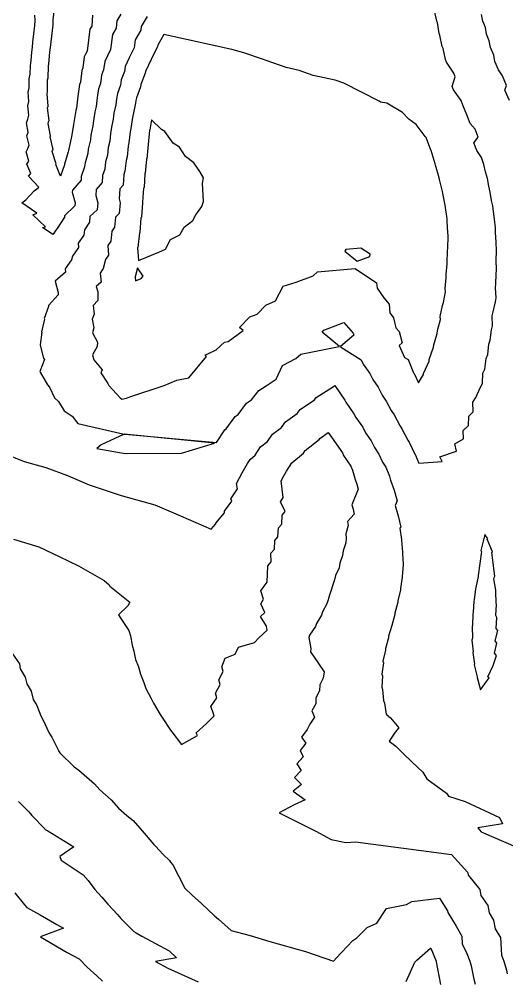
# Model space of a CAD drawing. Header units: metres. Extents: x 706349 to 713144, y 2649082 to 2655455.
# Drawn here: x 711116.5 to 711217.5, y 2652164.9 to 2652363.9 of the extents above; entities that cross this region are included whole.
import ezdxf

# ---------------------------------------------------------------- set-up
doc = ezdxf.new("R2010")
doc.units = ezdxf.units.M
doc.layers.add('C-TOPO-MAJR', color=9, linetype='Continuous')
doc.layers.add('C-TOPO-MINR', color=8, linetype='Continuous')

msp = doc.modelspace()

# ---------------------------------------------------------------- linework, layer by layer
at = {"layer": 'C-TOPO-MAJR', "color": 9, "linetype": 'Continuous', "lineweight": -3, "elevation": -30, "flags": 128}
for points in [[(711137.56, 2652364.98), (711136.71, 2652363.6), (711136.58, 2652362.11), (711135.83, 2652360.8), (711135.43, 2652357.68), (711134.77, 2652356.36), (711134.2, 2652355.17), (711133.98, 2652353.49), (711133.53, 2652352.35), (711133.32, 2652350.62), (711132.9, 2652349.51), (711132.66, 2652347.72), (711132.43, 2652345.86), (711132.17, 2652344.78), (711131.88, 2652342.89), (711131.71, 2652341.85), (711131.36, 2652339.94), (711131.25, 2652338.96), (711130.8, 2652337.03), (711130.72, 2652336.12), (711130.13, 2652334.16), (711130.04, 2652333.34), (711129.35, 2652331.34), (711129.31, 2652330.63), (711127.53, 2652328.55), (711127.49, 2652328.1), (711128.09, 2652325.88), (711128.04, 2652325.27), (711125.87, 2652323.22), (711125.85, 2652322.91), (711124.32, 2652320.61), (711124.3, 2652320.5), (711123.44, 2652319.31), (711121.32, 2652320.78), (711121.92, 2652320.93), (711119.33, 2652323.41), (711120.16, 2652323.77), (711117, 2652325.9), (711117.89, 2652326.52), (711119.56, 2652328.36), (711120.14, 2652328.81), (711120.57, 2652329.18), (711118.41, 2652331.41), (711118.87, 2652331.98), (711118.1, 2652333.92), (711118.5, 2652334.57), (711117.9, 2652336.47), (711118.25, 2652337.18), (711118.55, 2652337.86), (711118.1, 2652339.8), (711118.37, 2652340.55), (711118.01, 2652342.47), (711118.26, 2652343.26), (711118.51, 2652344.08), (711118.28, 2652346.02), (711118.49, 2652346.89), (711118.35, 2652348.81), (711118.55, 2652349.74), (711118.55, 2652351.58), (711118.73, 2652352.55), (711118.81, 2652354.35), (711118.95, 2652355.35), (711119.12, 2652357.11), (711119.22, 2652358.13), (711119.3, 2652359.18), (711119.74, 2652362.62), (711119.77, 2652363.67), (711119.74, 2652364.79)], [(711218.03, 2652347.13), (711217.09, 2652349.25), (711217.41, 2652350.23), (711216.61, 2652352.23), (711215.8, 2652353.45), (711215.05, 2652355.19), (711214.8, 2652356.5), (711214.14, 2652358.07), (711213.85, 2652359.46), (711213.3, 2652360.87), (711213.06, 2652362.26), (711212.56, 2652363.52), (711212.25, 2652364.92)], [(711112.57, 2652274.32), (711117.5, 2652272.33), (711121.98, 2652271.04), (711126.5, 2652269.38), (711130.99, 2652267.45), (711137.58, 2652265.26), (711144.57, 2652263.31), (711149.89, 2652261.08), (711156.27, 2652258.26), (711157.21, 2652259.4), (711157.22, 2652259.5), (711159, 2652261.7), (711159.02, 2652262), (711160.55, 2652264.1), (711160.31, 2652264.58), (711161.68, 2652266.65), (711161.53, 2652267.78), (711162.71, 2652269.99), (711163.81, 2652271.92), (711164.33, 2652272.7), (711165.4, 2652273.6), (711166.5, 2652275.34), (711167.96, 2652276.48), (711168.94, 2652277.96), (711170.82, 2652279.38), (711171.67, 2652280.55), (711174.08, 2652282.26), (711174.7, 2652283.09), (711177.65, 2652285.11), (711177.99, 2652285.54), (711181.62, 2652287.86), (711181.87, 2652288.03), (711182, 2652287.86), (711182.01, 2652287.83), (711183.95, 2652285.05), (711184.18, 2652284.61), (711185.84, 2652282.21), (711186.26, 2652281.41), (711187.67, 2652279.39), (711188.25, 2652278.28), (711189.42, 2652276.6), (711190.07, 2652275.19), (711191.02, 2652273.84), (711191.74, 2652272.18), (711192.46, 2652271.1), (711193.18, 2652269.24), (711193.43, 2652268.42), (711194.14, 2652266.38), (711194.8, 2652264.19), (711194.39, 2652263.2), (711195.03, 2652261.08), (711195.53, 2652258.73), (711195.31, 2652258.49), (711195.71, 2652256.17), (711195.67, 2652256.03), (711195.9, 2652253.55), (711195.89, 2652253.19), (711196.02, 2652251.01), (711196, 2652250.9), (711195.84, 2652248.51), (711195.81, 2652248.31), (711195.46, 2652245.99), (711195.45, 2652245.74), (711194.96, 2652243.41), (711194.95, 2652243.13), (711194.31, 2652240.89), (711194.32, 2652240.6), (711193.7, 2652238.34), (711192.99, 2652236.1), (711193.02, 2652235.8), (711192.36, 2652233.53), (711192.4, 2652233.23), (711191.85, 2652230.92), (711191.93, 2652230.6), (711191.62, 2652228.25), (711191.72, 2652227.88), (711191.58, 2652225.53), (711191.72, 2652225.1), (711191.97, 2652222.76), (711192.19, 2652222.22), (711192.54, 2652219.97), (711193.41, 2652219.23), (711195.14, 2652217.11), (711194.39, 2652216.24), (711193.16, 2652214.35), (711194.54, 2652213.36), (711195.8, 2652212.02), (711197.88, 2652209.99), (711200.1, 2652207.91), (711200.95, 2652206.59), (711204.99, 2652203.59), (711205.45, 2652203), (711208.89, 2652201.84), (711216, 2652198.56), (711216.63, 2652197.2), (711211.47, 2652196.39), (711212.19, 2652195.59), (711219.38, 2652192.44)]]:
    msp.add_lwpolyline(points, dxfattribs=at)
at = {"layer": 'C-TOPO-MINR', "color": 8, "linetype": 'Continuous', "lineweight": -3, "flags": 128}
for points, elevation in [([(711143.02, 2652364.53), (711141.72, 2652362.42), (711141.66, 2652361.69), (711140.52, 2652359.68), (711140.3, 2652357.99), (711139.28, 2652355.98), (711138.42, 2652354.16), (711138.28, 2652353.14), (711137.6, 2652351.38), (711137.47, 2652350.29), (711136.83, 2652348.59), (711136.67, 2652347.42), (711136.52, 2652346.21), (711136.12, 2652344.5), (711135.93, 2652343.24), (711135.64, 2652341.57), (711135.41, 2652340.29), (711135.23, 2652338.65), (711134.92, 2652337.34), (711134.78, 2652335.77), (711134.39, 2652334.43), (711134.21, 2652332.91), (711133.74, 2652331.54), (711133.66, 2652330.11), (711132.44, 2652328.69), (711132.34, 2652327.4), (711132.75, 2652325.89), (711132.62, 2652324.48), (711131.15, 2652323.09), (711131.05, 2652321.87), (711130.01, 2652320.31), (711129.89, 2652319.22), (711128.7, 2652317.58), (711128.77, 2652316.62), (711127.5, 2652314.86), (711127.31, 2652314.1), (711126.03, 2652312.2), (711126.11, 2652311.55), (711123.91, 2652309.68), (711124.54, 2652307.32), (711124.55, 2652306.85), (711122.55, 2652304.61), (711122.57, 2652304.4), (711121.68, 2652301.91), (711121.7, 2652301.79), (711121.11, 2652299.2), (711121.15, 2652299.12), (711120.85, 2652296.48), (711120.81, 2652296.41), (711121.51, 2652293.71), (711121.72, 2652293.46), (711120.73, 2652290.98), (711120.83, 2652290.82), (711122.35, 2652288.2), (711122.77, 2652287.74), (711123.77, 2652285.47), (711124.64, 2652284.75), (711125.78, 2652282.79), (711127.47, 2652281.7), (711128.62, 2652280.19), (711138.26, 2652277.99), (711138.42, 2652277.99), (711157.33, 2652276.22), (711159.09, 2652278.88), (711159.37, 2652279.09), (711161.21, 2652281.63), (711161.86, 2652282.08), (711163.55, 2652284.37), (711164.61, 2652285.09), (711166.13, 2652287.01), (711167.68, 2652288), (711169.69, 2652289.35), (711171.06, 2652292.22), (711173.82, 2652293.65), (711174.81, 2652294.57), (711182.8, 2652296.12), (711182.82, 2652296.13), (711179.22, 2652299.08), (711179.63, 2652299.51), (711183.74, 2652301.09), (711185.66, 2652298.92), (711185.78, 2652298.46), (711183.03, 2652296.11), (711183.04, 2652296.1), (711187.35, 2652293.38), (711187.73, 2652292.47), (711189.12, 2652290.57), (711189.73, 2652289.27), (711190.84, 2652287.71), (711191.65, 2652286.07), (711192.52, 2652284.83), (711193.53, 2652282.88), (711194.18, 2652281.95), (711195.33, 2652279.75), (711195.78, 2652279.1), (711197.02, 2652276.71), (711197.28, 2652276.34), (711198.49, 2652273.72), (711198.58, 2652273.59), (711199.29, 2652271.96), (711204.08, 2652272.32), (711203.6, 2652273.31), (711207.05, 2652274.42), (711206.71, 2652275.96), (711208.53, 2652276.99), (711208.45, 2652278.76), (711209.59, 2652279.75), (711209.67, 2652281.68), (711210.52, 2652282.63), (711210.47, 2652284.62), (711211.11, 2652285.59), (711211.99, 2652287.6), (711212.47, 2652288.44), (711212.53, 2652290.6), (711212.92, 2652291.46), (711213.24, 2652293.63), (711213.54, 2652294.5), (711213.8, 2652296.61), (711214.06, 2652297.46), (711214.32, 2652299.57), (711214.53, 2652300.4), (711214.5, 2652302.49), (711214.68, 2652303.35), (711215.18, 2652305.4), (711215.33, 2652306.22), (711215.17, 2652308.26), (711215.26, 2652309.13), (711215.27, 2652311.14), (711215.34, 2652312.03), (711215.3, 2652314.02), (711215.4, 2652315.88), (711215.31, 2652317.82), (711215.19, 2652319.69), (711215.13, 2652320.69), (711214.97, 2652322.51), (711214.83, 2652323.55), (711214.59, 2652325.29), (711214.36, 2652326.42), (711214.07, 2652328.12), (711213.77, 2652329.35), (711213.48, 2652330.96), (711213.09, 2652332.32), (711212.75, 2652333.83), (711212.28, 2652335.32), (711211.3, 2652336.72), (711210.69, 2652338.35), (711211.57, 2652339.54), (711210.93, 2652341.15), (711209.92, 2652342.35), (711209.19, 2652344.17), (711208.42, 2652346.11), (711208.06, 2652347.08), (711206.48, 2652349.29), (711206.16, 2652350.01), (711206.81, 2652352.01), (711206.51, 2652352.76), (711204.99, 2652355.07), (711204.77, 2652355.59), (711204.33, 2652357.9), (711204.14, 2652358.33), (711203.66, 2652360.65), (711203.52, 2652361), (711203.13, 2652363.24), (711203.01, 2652363.52), (711202.53, 2652365.7)], -32), ([(711131.7, 2652364.77), (711131.5, 2652362.54), (711131.15, 2652361.92), (711130.56, 2652357.36), (711130.25, 2652356.74), (711129.98, 2652356.18), (711129.67, 2652353.85), (711129.46, 2652353.31), (711129.16, 2652350.94), (711128.97, 2652350.44), (711128.65, 2652348.02), (711128.33, 2652345.51), (711128.23, 2652345.06), (711127.83, 2652342.53), (711127.77, 2652342.13), (711127.31, 2652339.6), (711127.28, 2652339.27), (711126.67, 2652336.72), (711126.65, 2652336.48), (711125.88, 2652333.89), (711125.87, 2652333.76), (711125.05, 2652331.4), (711124.08, 2652333.85), (711124.13, 2652333.95), (711123.32, 2652336.57), (711123.41, 2652336.76), (711123.49, 2652336.94), (711122.88, 2652339.55), (711122.97, 2652339.8), (711122.49, 2652342.37), (711122.59, 2652342.68), (711122.68, 2652342.99), (711122.38, 2652345.58), (711122.47, 2652345.95), (711122.28, 2652348.51), (711122.37, 2652348.92), (711122.38, 2652351.39), (711122.46, 2652351.83), (711122.56, 2652354.25), (711122.63, 2652354.72), (711122.85, 2652357.1), (711122.9, 2652357.58), (711122.94, 2652358.07), (711123.54, 2652362.78), (711123.55, 2652363.28), (711123.54, 2652363.81), (711123.82, 2652366.11)], -28), ([(711115.29, 2652256.2), (711120.58, 2652254.63), (711124.75, 2652252.61), (711128.8, 2652250.66), (711134.11, 2652247.68), (711135.13, 2652246.72), (711135.28, 2652246.5), (711139.41, 2652243.14), (711139, 2652242.38), (711137.09, 2652240.51), (711137.54, 2652239.76), (711139.22, 2652237.28), (711139.52, 2652236.19), (711139.87, 2652234.26), (711140.24, 2652232.98), (711140.57, 2652231.26), (711141.19, 2652229.75), (711141.59, 2652228.25), (711142.32, 2652226.51), (711142.75, 2652225.27), (711143.84, 2652223.23), (711144.34, 2652222.26), (711145.72, 2652219.92), (711146.07, 2652219.28), (711147.83, 2652216.65), (711148.1, 2652216.32), (711150.11, 2652213.68), (711153.43, 2652215.57), (711153.15, 2652216.07), (711155.28, 2652218.04), (711156.86, 2652219.62), (711156.52, 2652220.66), (711156.22, 2652221.53), (711157.43, 2652223.35), (711157.16, 2652224.29), (711158.1, 2652226.08), (711157.86, 2652227.04), (711158.72, 2652228.8), (711158.46, 2652229.78), (711159.16, 2652231.54), (711161.24, 2652232.38), (711161.91, 2652233.81), (711165.23, 2652234.84), (711166.1, 2652235.74), (711167.89, 2652237.37), (711167.72, 2652238.18), (711166.48, 2652240.17), (711167.34, 2652241), (711166.54, 2652242.83), (711167.12, 2652243.77), (711166.55, 2652245.5), (711167.24, 2652246.46), (711167.89, 2652247.29), (711167.99, 2652250.68), (711168.72, 2652251.54), (711168.63, 2652253.3), (711169.35, 2652254.13), (711169.42, 2652255.91), (711170.09, 2652256.73), (711170.22, 2652258.54), (711170.87, 2652259.34), (711170.99, 2652261.19), (711171.56, 2652261.97), (711170.61, 2652263.92), (711171.2, 2652264.82), (711170.75, 2652268.29), (711171.31, 2652269.35), (711171.84, 2652270.28), (711172.99, 2652272), (711175.38, 2652274.01), (711175.72, 2652274.56), (711178.66, 2652276.84), (711178.79, 2652277.04), (711180.52, 2652278.35), (711181.56, 2652276.86), (711181.65, 2652276.67), (711183.47, 2652274.09), (711183.69, 2652273.56), (711185.2, 2652271.31), (711185.51, 2652270.5), (711186.08, 2652268.6), (711186.43, 2652267.61), (711186.74, 2652266.56), (711185.39, 2652263.32), (711185.67, 2652262.4), (711185.89, 2652261.38), (711184.48, 2652259.89), (711184.63, 2652259.02), (711184.13, 2652257.29), (711184.21, 2652256.39), (711184.18, 2652255.43), (711183.58, 2652253.79), (711183.48, 2652252.86), (711182.91, 2652251.21), (711182.75, 2652250.29), (711182.02, 2652248.67), (711181.83, 2652247.78), (711180.71, 2652244.43), (711180.47, 2652243.63), (711180.24, 2652242.8), (711179.33, 2652241.18), (711179.1, 2652240.46), (711178.07, 2652238.76), (711177.89, 2652238.13), (711176.62, 2652236.34), (711176.5, 2652235.85), (711176.93, 2652233.53), (711176.82, 2652232.86), (711178.46, 2652230.46), (711179.64, 2652228.72), (711179.47, 2652227.45), (711178.74, 2652226.06), (711178.72, 2652224.79), (711177.93, 2652223.35), (711177.96, 2652222.11), (711177.09, 2652220.63), (711177.66, 2652219.31), (711176.68, 2652217.87), (711176.11, 2652216.77), (711175, 2652215.2), (711175.85, 2652213.94), (711174.69, 2652212.43), (711175.3, 2652211.14), (711174.02, 2652209.65), (711174.92, 2652208.3), (711173.49, 2652206.85), (711174.95, 2652205.35), (711173.23, 2652204.03), (711175.74, 2652202.21), (711173.46, 2652201.15), (711170.35, 2652199.53), (711177.95, 2652195.71), (711181.1, 2652194), (711184.17, 2652193.36), (711186.15, 2652193.5), (711206.07, 2652190.89), (711209.36, 2652187.23), (711209.55, 2652186.5), (711211.89, 2652183.6), (711212.12, 2652182.37), (711213.59, 2652180.33), (711213.85, 2652178.76), (711214.78, 2652177.3), (711215.1, 2652175.5), (711215.73, 2652174.45), (711216.18, 2652173.66), (711216.37, 2652169.99), (711216.68, 2652169.34), (711216.9, 2652168.81), (711217.42, 2652166.93), (711217.56, 2652166.15)], -28), ([(711115.13, 2652232.46), (711116.53, 2652230.39), (711116.71, 2652229.38), (711117.75, 2652227.6), (711118.09, 2652226.24), (711118.98, 2652224.71), (711119.39, 2652223.02), (711120.11, 2652221.76), (711120.95, 2652219.64), (711121.45, 2652218.73), (711122.66, 2652216.14), (711122.95, 2652215.62), (711123.22, 2652215.2), (711124.6, 2652212.42), (711124.63, 2652212.36), (711124.91, 2652211.92), (711127.88, 2652209.02), (711128.83, 2652208.37), (711132.07, 2652205.55), (711133.2, 2652204.31), (711135.53, 2652202.23), (711137.05, 2652200.48), (711138.78, 2652198.99), (711140.12, 2652197.95), (711141.98, 2652195.75), (711144.39, 2652192.94), (711144.73, 2652192.62), (711146.32, 2652190.89), (711147.6, 2652189.61), (711147.85, 2652189.27), (711148.28, 2652188.73), (711150.81, 2652183.93), (711152.29, 2652182.44), (711154.27, 2652180.76), (711156.93, 2652178.18), (711157.75, 2652177.47), (711160.39, 2652175.13), (711164.32, 2652174.11), (711168.44, 2652172.84), (711175.83, 2652170.8), (711181.63, 2652168.81), (711183.05, 2652170.4), (711183.27, 2652170.58), (711185.58, 2652173.08), (711186.45, 2652173.6), (711188.57, 2652175.72), (711190.56, 2652176.63), (711192.55, 2652179.68), (711196.71, 2652180.52), (711197.8, 2652181.16), (711203.56, 2652181.81), (711205.22, 2652179.23), (711205.28, 2652178.89), (711206.99, 2652176.06), (711208.2, 2652173.94), (711208.28, 2652172.34), (711209.21, 2652170.4), (711209.87, 2652168.8), (711210.15, 2652167.78), (711210.67, 2652165.04), (711210.97, 2652164.02)], -26), ([(711116.35, 2652201.87), (711118.48, 2652199.7), (711119.07, 2652198.98), (711121.79, 2652196.18), (711121.88, 2652196.08), (711122.39, 2652195.79), (711127.82, 2652192.44), (711124.88, 2652190.46), (711125.21, 2652189.7), (711129.74, 2652186.7), (711130.75, 2652185.49), (711132.17, 2652183.64), (711133.59, 2652182.01), (711134.87, 2652180.61), (711136.88, 2652178.44), (711137.54, 2652177.61), (711140.23, 2652174.91), (711140.72, 2652174.62), (711141.88, 2652173.97), (711147.54, 2652170.91), (711149.1, 2652169.44), (711144.75, 2652168.74), (711147.29, 2652167.3), (711153.54, 2652164.48)], -24), ([(711115.61, 2652182.95), (711117.59, 2652180.44), (711118.06, 2652179.88), (711120.86, 2652178.4), (711124.3, 2652176.38), (711125.64, 2652175.62), (711121.05, 2652173.87), (711120.9, 2652173.82), (711126.45, 2652170.59), (711128.94, 2652169.25), (711130.58, 2652167.54), (711132.55, 2652165.72), (711133.71, 2652164.66)], -22), ([(711196.63, 2652164.57), (711198.43, 2652168.59), (711198.83, 2652169.02), (711201.7, 2652171.45), (711201.71, 2652171.45), (711201.73, 2652171.47), (711201.74, 2652171.45), (711202.85, 2652168.78), (711202.89, 2652168.63), (711203.78, 2652163.93)], -24)]:
    msp.add_lwpolyline(points, dxfattribs=dict(at, elevation=elevation))
for points, elevation in [([(711137.43, 2652285.48), (711137.76, 2652285.2), (711138.74, 2652285.46), (711139.39, 2652285.7), (711146.52, 2652288.04), (711149.16, 2652289.13), (711151.62, 2652289.62), (711155.26, 2652294.09), (711154.98, 2652294.41), (711155.59, 2652294.62), (711157.32, 2652295.46), (711159.01, 2652297.03), (711159.76, 2652297.18), (711162.87, 2652299.47), (711162.1, 2652300.1), (711164.25, 2652302.26), (711165.8, 2652302.86), (711167.6, 2652304.68), (711169.55, 2652305.57), (711171.19, 2652308.64), (711173.84, 2652309.5), (711177.37, 2652310.81), (711178.26, 2652311.58), (711186.1, 2652312.28), (711190.53, 2652309.31), (711190.64, 2652308.19), (711192.05, 2652306.19), (711193.1, 2652304.88), (711193.29, 2652303.11), (711194.05, 2652302.09), (711194.53, 2652300.02), (711195.21, 2652299.26), (711195.85, 2652296.9), (711195.2, 2652296.35), (711196.33, 2652293.87), (711197.06, 2652293.41), (711198.19, 2652290.66), (711198.31, 2652290.51), (711199.22, 2652288.58), (711200.21, 2652290.33), (711200.21, 2652290.51), (711201.39, 2652293.09), (711201.44, 2652293.46), (711202.31, 2652295.97), (711202.37, 2652296.46), (711203.08, 2652298.85), (711203.15, 2652299.44), (711203.74, 2652301.72), (711203.73, 2652302.37), (711204.2, 2652304.61), (711204.36, 2652305.28), (711204.77, 2652307.47), (711204.72, 2652308.17), (711204.95, 2652310.38), (711204.96, 2652311.07), (711205.15, 2652313.29), (711205.13, 2652313.97), (711205.38, 2652318.49), (711205.35, 2652319.13), (711205.31, 2652319.74), (711205.17, 2652322.03), (711205.12, 2652322.6), (711204.8, 2652324.91), (711204.73, 2652325.42), (711204.26, 2652327.82), (711204.19, 2652328.25), (711203.56, 2652330.75), (711203.5, 2652331.09), (711202.74, 2652333.73), (711202.69, 2652333.97), (711201.83, 2652336.72), (711201.74, 2652336.84), (711200.78, 2652339.41), (711200.67, 2652339.58), (711200.61, 2652339.63), (711198.7, 2652342.11), (711197.22, 2652343.23), (711195.91, 2652344.61), (711192.62, 2652346.52), (711191.31, 2652346.76), (711191.05, 2652346.99), (711183.71, 2652350.72), (711181.95, 2652351.3), (711177.42, 2652352.29), (711174.49, 2652353.33), (711171.78, 2652353.95), (711167.63, 2652355.39), (711166.91, 2652355.69), (711163.04, 2652356.99), (711160.55, 2652357.67), (711146.46, 2652360.78), (711145.2, 2652358.56), (711145.17, 2652358.3), (711143.8, 2652355.61), (711142.64, 2652353.15), (711142.59, 2652352.78), (711141.67, 2652350.42), (711141.62, 2652349.96), (711140.76, 2652347.67), (711140.68, 2652347.12), (711140.61, 2652346.55), (711140.07, 2652344.21), (711139.97, 2652343.59), (711139.58, 2652341.29), (711139.46, 2652340.63), (711139.21, 2652338.33), (711139.05, 2652337.65), (711138.85, 2652335.41), (711138.64, 2652334.69), (711138.38, 2652332.48), (711138.13, 2652331.74), (711138.01, 2652329.58), (711137.36, 2652328.82), (711137.18, 2652326.71), (711137.4, 2652325.9), (711137.21, 2652323.7), (711136.43, 2652322.96), (711136.25, 2652320.83), (711135.71, 2652320.01), (711135.47, 2652317.94), (711134.85, 2652317.08), (711135.01, 2652315.05), (711134.38, 2652314.18), (711133.91, 2652312.33), (711133.26, 2652311.36), (711133.5, 2652309.45), (711132.44, 2652308.56), (711132.75, 2652307.43), (711132.75, 2652305.64), (711131.82, 2652304.6), (711131.99, 2652302.87), (711131.6, 2652301.77), (711131.93, 2652300.01), (711131.69, 2652298.95), (711132.74, 2652297.01), (711132.64, 2652296.11), (711131.67, 2652294.39), (711131.94, 2652293.38), (711133.69, 2652291.31), (711133.43, 2652290.66), (711134.83, 2652288.48), (711135.09, 2652288.03), (711137.41, 2652285.53), (711137.43, 2652285.48)], -34), ([(711143.52, 2652341.01), (711143.51, 2652340.97), (711143.19, 2652338.02), (711143.17, 2652337.96), (711142.92, 2652335.05), (711142.89, 2652334.96), (711142.56, 2652332.05), (711142.52, 2652331.95), (711142.36, 2652329.06), (711142.27, 2652328.96), (711142.03, 2652326.01), (711142.06, 2652325.91), (711141.8, 2652322.91), (711141.71, 2652322.83), (711141.46, 2652319.79), (711141.4, 2652319.7), (711141.06, 2652316.66), (711141, 2652316.59), (711141.21, 2652313.96), (711145.44, 2652315.67), (711146.8, 2652316.3), (711147.85, 2652318.34), (711149.74, 2652319.28), (711150.63, 2652320.89), (711152.49, 2652322.22), (711153.09, 2652323.45), (711154.29, 2652325.15), (711154.66, 2652326.17), (711154.47, 2652329.97), (711154.67, 2652331.09), (711153.88, 2652332.43), (711152.64, 2652334.22), (711150.92, 2652335.53), (711149.7, 2652337.43), (711148.37, 2652338.3), (711146.66, 2652340.7), (711146, 2652341.11), (711143.87, 2652343.09), (711143.52, 2652341.01)], -36), ([(711184.15, 2652316.22), (711183.97, 2652315.92), (711186.52, 2652313.81), (711189.12, 2652314.8), (711189.19, 2652315.28), (711187.27, 2652316.5), (711184.15, 2652316.22)], -34), ([(711140.51, 2652310.55), (711140.49, 2652310.52), (711140.59, 2652309.73), (711141.75, 2652310.26), (711142.17, 2652310.68), (711140.98, 2652312.41), (711140.51, 2652310.55)], -36), ([(711133.45, 2652275.73), (711132.58, 2652274.99), (711138.42, 2652273.96), (711150.1, 2652274.04), (711156.93, 2652276.1), (711138.26, 2652277.97), (711133.45, 2652275.73)], -32), ([(711212.72, 2652256.32), (711212.14, 2652253.89), (711212.19, 2652253.75), (711212.23, 2652253.63), (711211.58, 2652248.67), (711211.59, 2652248.49), (711211.06, 2652246.17), (711211.05, 2652245.95), (711210.72, 2652243.62), (711210.68, 2652243.39), (711210.53, 2652240.99), (711210.48, 2652240.75), (711210.38, 2652238.36), (711210.31, 2652238.13), (711210.41, 2652235.72), (711210.35, 2652235.52), (711210.29, 2652235.32), (711210.51, 2652232.94), (711210.46, 2652232.76), (711210.78, 2652230.32), (711210.75, 2652230.19), (711211.37, 2652227.66), (711211.36, 2652227.58), (711212.05, 2652225.01), (711213.82, 2652227.47), (711213.54, 2652227.68), (711214.66, 2652230.02), (711215.39, 2652232.12), (711214.98, 2652232.58), (711215.45, 2652234.68), (711215.11, 2652235.14), (711215.63, 2652237.28), (711215.33, 2652237.74), (711215.43, 2652239.97), (711215.26, 2652240.39), (711215.4, 2652242.65), (711215.3, 2652243.04), (711215.26, 2652245.31), (711215.24, 2652245.65), (711214.84, 2652248.01), (711214.9, 2652248.28), (711215.01, 2652248.56), (711214.42, 2652253.45), (711214.56, 2652253.62), (711213.43, 2652256.23), (711213.6, 2652256.29), (711212.97, 2652257.17), (711212.72, 2652256.32)], -32)]:
    msp.add_lwpolyline(points, close=True, dxfattribs=dict(at, elevation=elevation))

doc.saveas('drawing.dxf')
